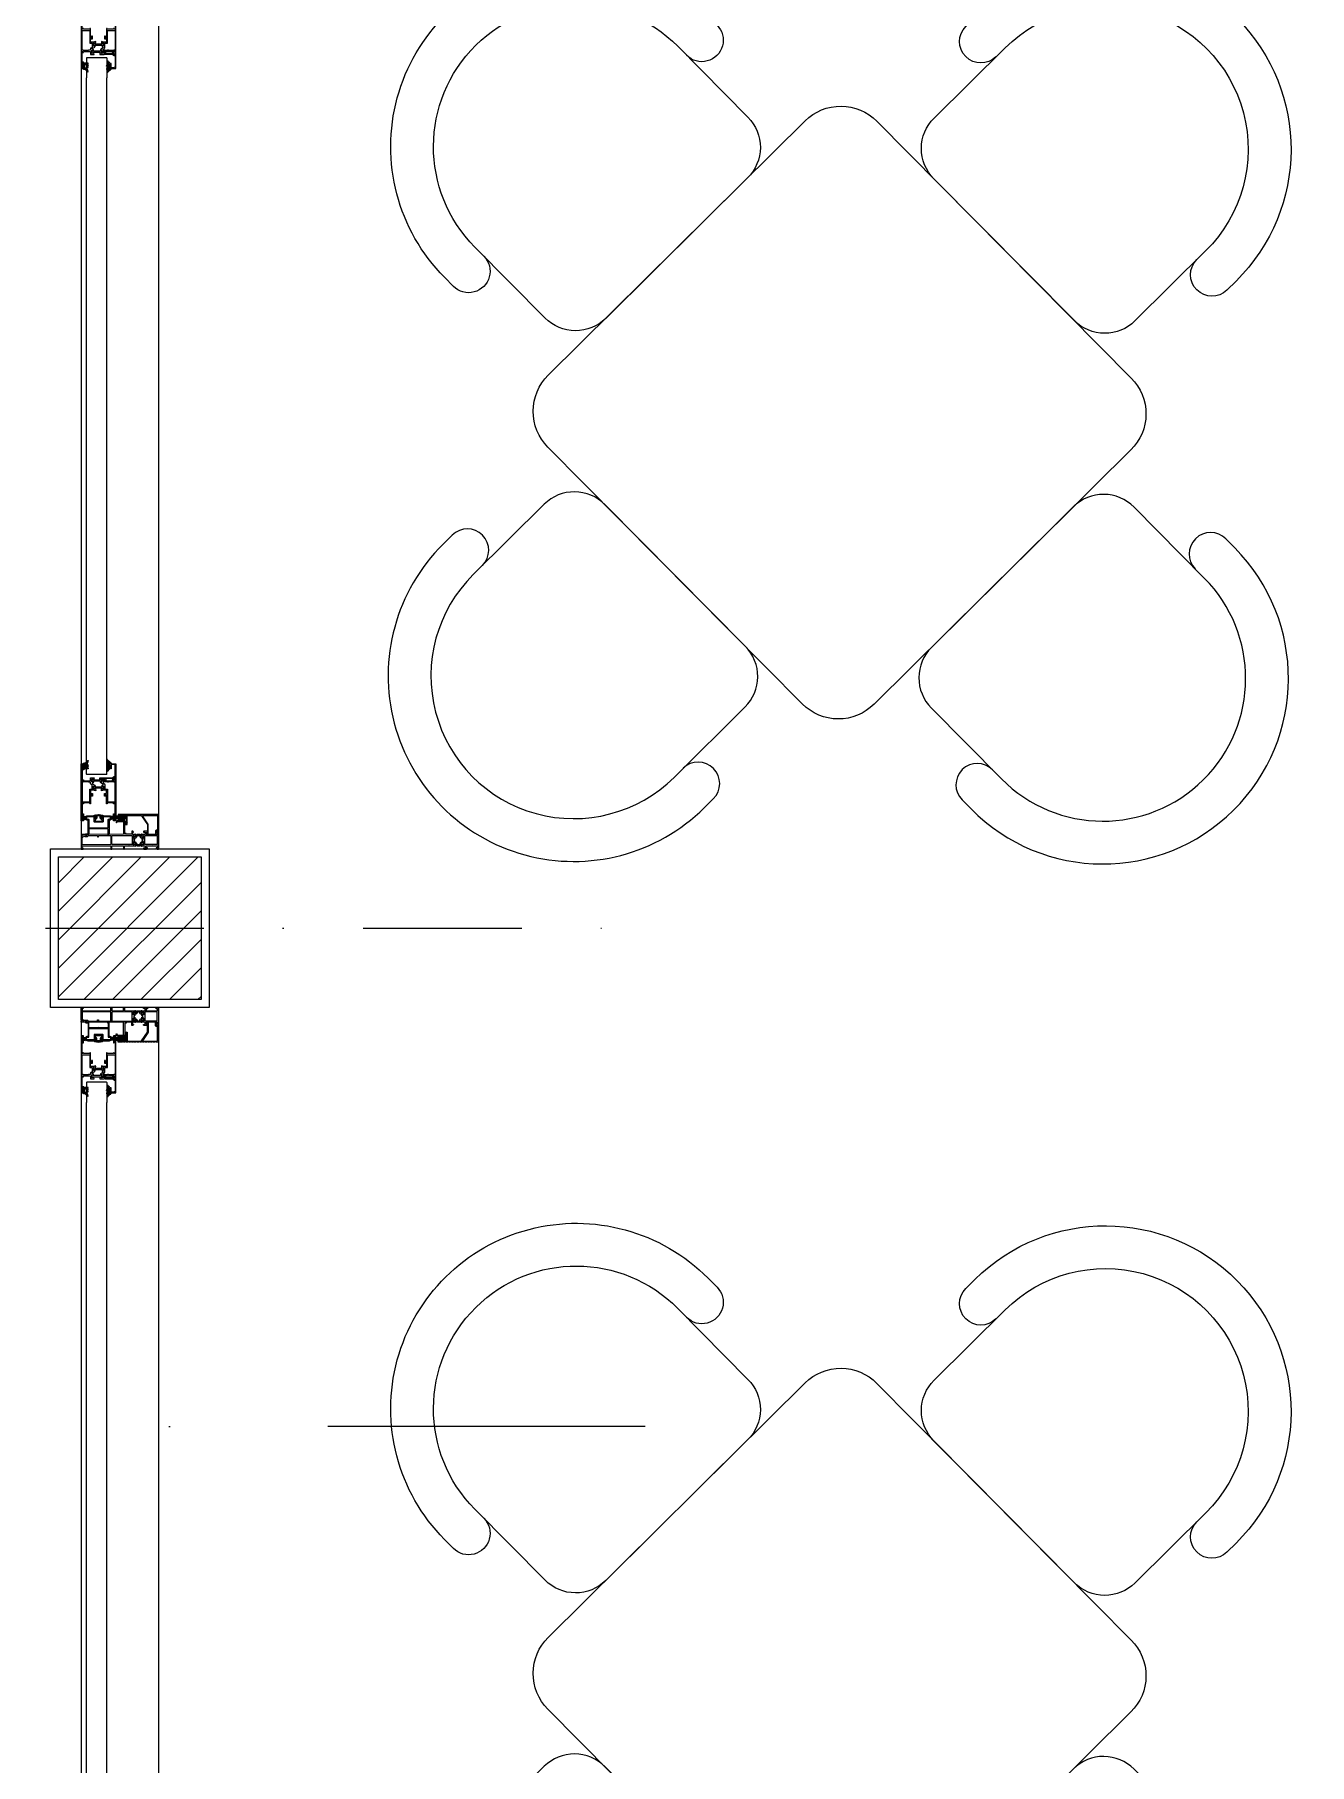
# Model space of a CAD drawing. Extents: x 58467 to 79089, y -33726 to -17391.
# Drawn here: x 69202.9 to 69403.9, y -20234.9 to -19962.2 of the extents above; entities that cross this region are included whole.
import ezdxf
from ezdxf.enums import TextEntityAlignment as Align

# ---------------------------------------------------------------- set-up
doc = ezdxf.new("R2010")
doc.units = 0
doc.header["$LTSCALE"] = 100
for name, pattern in [('DASHDOT', [1, 0.5, -0.25, 0, -0.25]), ('DASHDOT2', [0.5, 0.25, -0.125, 0, -0.125]), ('DOT', [0.25, 0, -0.25]), ('HIDDEN2', [0.1875, 0.125, -0.0625])]:
    doc.linetypes.add(name, pattern=pattern)
for name, color, linetype in [('BA_axis', 5, 'DASHDOT2'), ('BA_elev3', 8, 'Continuous'), ('BA_furn-mobile', 122, 'Continuous'), ('BA_glass', 1, 'Continuous'), ('BA_hatch', 137, 'Continuous'), ('BA_str_steel', 72, 'Continuous'), ('BA_symbol_ref', 22, 'Continuous'), ('BA_trace_down-str', 214, 'HIDDEN2')]:
    doc.layers.add(name, color=color, linetype=linetype)
doc.styles.add('text1', font='arial.ttf', dxfattribs={"height": 20})

# ---------------------------------------------------------------- blocks, each defined once
blk = doc.blocks.new('6. kat kolonlar pl.')
at = {"layer": 'BA_hatch'}
h = blk.add_hatch(dxfattribs=at)
h.set_pattern_fill('ANSI31', color=256, style=0)
h.set_pattern_definition([(45, (-39169.6775, 38277.69), (-2.24506403, 2.24506403), [])])
h.paths.add_polyline_path([(-369.25, 884.25), (-346.75, 884.25), (-346.75, 861.75), (-369.25, 861.75)])
at = {"layer": 'BA_str_steel'}
for points in [[(-370.5, 885.5), (-345.5, 885.5), (-345.5, 860.5), (-370.5, 860.5)], [(-369.25, 884.25), (-346.75, 884.25), (-346.75, 861.75), (-369.25, 861.75)]]:
    blk.add_lwpolyline(points, close=True, dxfattribs=at)
blk = doc.blocks.new('*U176')
blk.add_line((0, 0), (0, -696))
at = {"linetype": 'Continuous', "style": 'text1'}
blk.add_attdef('1', text='', height=40, dxfattribs=at).set_placement((0, 38), align=Align.MIDDLE)
blk = doc.blocks.new('AXIS')
at = {"layer": 'BA_axis', "rotation": 90}
blk.add_blockref('*U176', (56.44, -32551.27), dxfattribs=at)
blk = doc.blocks.new('*U144')
at = {"linetype": 'DASHDOT'}
blk.add_lwpolyline([(30, -511), (30, 29)], dxfattribs=at)
at = {"linetype": 'Continuous', "style": 'text1'}
blk.add_attdef('A', text='', height=40, dxfattribs=at).set_placement((0, 0), align=Align.MIDDLE)
blk = doc.blocks.new('setyhy')
for points in [[(58825.77, -21798.33, 1), (58830.56, -21793.58), (58829.15, -21792.15, 1), (58787.58, -21833.31), (58789, -21834.74, 1), (58793.8, -21829.99)], [(58906.2, -21830.53, 1), (58910.95, -21835.33), (58912.39, -21833.91, 1), (58871.22, -21792.35), (58869.79, -21793.76, 1), (58874.54, -21798.56)], [(58825.23, -21910.74, -1), (58829.98, -21915.53), (58828.55, -21916.95, -1), (58787.38, -21875.38), (58788.81, -21873.97, -1), (58793.56, -21878.76)], [(58905.97, -21879.3, -1), (58910.77, -21874.55), (58912.18, -21875.98, -1), (58870.62, -21917.15), (58869.2, -21915.72, -1), (58874, -21910.97)]]:
    blk.add_lwpolyline(points, format="xyb")
for points in [[(58835.39, -21817.63, 0.414214), (58835.43, -21808.09), (58824.35, -21796.9, 1), (58792.38, -21828.56), (58803.46, -21839.75, 0.414214), (58813.01, -21839.8)], [(58886.9, -21840.15, 0.414214), (58896.45, -21840.2), (58907.64, -21829.12, 1), (58875.97, -21797.14), (58864.78, -21808.23, 0.414214), (58864.73, -21817.77)], [(58803.95, -21848.77), (58844.45, -21808.66, -0.414214), (58855.76, -21808.71), (58895.87, -21849.21, -0.414214), (58895.82, -21860.53), (58855.32, -21900.64, -0.414214), (58844.01, -21900.58), (58803.89, -21860.08, -0.414214)], [(58835.03, -21891.52, -0.414214), (58834.99, -21901.07), (58823.8, -21912.15, -1), (58792.13, -21880.18), (58803.32, -21869.1, -0.414214), (58812.87, -21869.14)], [(58886.76, -21869.5, -0.414214), (58896.3, -21869.54), (58907.39, -21880.73, -1), (58875.41, -21912.4), (58864.33, -21901.21, -0.414214), (58864.38, -21891.66)]]:
    blk.add_lwpolyline(points, format="xyb", close=True)
blk = doc.blocks.new('ACS_AKS122TF2002', base_point=(-434.6, 323.9))
at = {"color": 0, "linetype": 'Continuous'}
for points in [[(-367.599543, 347.090231), (-424.569809, 346.782182, 0.250708), (-424.827988, 346.632187), (-425.421871, 345.603552, -0.290882), (-425.681678, 345.453552), (-427.635264, 345.451876, -0.593545), (-427.895071, 345.901876), (-427.570004, 346.464909, 0.59484), (-427.744294, 346.764906), (-434.599537, 346.726616), (-434.599537, 345.726633, 0.456047), (-434.399537, 345.526633), (-433.399537, 345.526633, -0.389812), (-433.099537, 345.226633), (-433.099537, 344.226633, -0.441342), (-433.399537, 343.926633), (-434.399537, 343.926633, 0.378527), (-434.599537, 343.726633), (-434.599537, 323.9), (-431.599537, 323.9), (-431.599537, 325.4), (-433.099537, 325.4), (-433.099537, 328.543399, -0.412352), (-432.950491, 328.693396), (-416.694654, 328.796805), (-416.39081, 329.100649), (-416.090807, 328.800646), (-387.800809, 328.980608, -0.448015), (-387.599537, 328.780612), (-387.599537, 323.9), (-386.299537, 323.9), (-386.299537, 328.791426, -0.425607), (-386.100809, 328.991422), (-367.599543, 329.109115), (-367.599543, 324.2, 0.413911), (-367.299543, 323.9), (-366.599546, 323.9, 0.413925), (-366.299546, 324.2), (-366.299546, 328.6, -0.414502), (-365.999546, 328.9), (-359.799534, 328.9), (-359.499531, 329.200003), (-359.199528, 328.9), (-358.299534, 328.9), (-357.999531, 329.200003), (-357.699528, 328.9), (-352.299537, 328.9), (-352.299537, 329.100304), (-350.975803, 329.100304, -0.214854), (-350.79608, 328.988052, 0.25331), (-350.629102, 328.837767), (-349.202143, 328.318396, 0.548619), (-348.800678, 328.626451), (-349.026758, 331.210557), (-349.354588, 331.538386, 0.519427), (-349.689194, 331.448729), (-349.725522, 331.313152, -0.188805), (-349.866943, 331.171731), (-351.999537, 330.600304), (-352.199537, 330.600304, -0.649873), (-352.379537, 331.140304, 0.236068), (-352.299537, 331.300304), (-352.299537, 335.200304, -0.535184), (-351.999537, 335.500304), (-351.699537, 335.500304), (-350.103739, 334.526225, 0.577016), (-349.799537, 334.696935), (-349.799537, 336.122518, 0.289496), (-350.278527, 336.976069), (-351.372667, 337.643935, -0.531001), (-351.372667, 338.156065), (-350.278527, 338.823931, 0.277765), (-349.799537, 339.677482), (-349.799537, 341.103065, 0.578538), (-350.103739, 341.273775), (-351.699537, 340.299696), (-351.999537, 340.299696, -0.41362), (-352.299537, 340.599696), (-352.299537, 344.499696, 0.23639), (-352.379537, 344.659696, -0.802701), (-352.199537, 345.199696), (-351.999537, 345.199696), (-349.866943, 344.628269, -0.210853), (-349.689194, 344.351271, 0.587739), (-349.354588, 344.261614), (-349.026758, 344.589443), (-348.800678, 347.173549, 0.549503), (-349.202143, 347.481604), (-350.629102, 346.962233, 0.246021), (-350.79608, 346.811948, -0.316037), (-350.975803, 346.699696), (-352.299537, 346.699696), (-352.299537, 346.9), (-353.500105, 346.9), (-353.500105, 350.4), (-352.600105, 350.4, 0.414471), (-352.300105, 350.7, 0.097579), (-352.340297, 350.969615), (-352.790852, 351.75, 0.188389), (-353.05066, 351.9), (-354.600102, 351.9, 0.413959), (-354.900102, 351.6), (-354.901364, 347.457478, -0.4748), (-355.195809, 347.15753), (-363.499443, 347.113026), (-363.499116, 348.118819, 0.321127), (-363.799116, 348.418819), (-364.199116, 348.418819, 0.397173), (-364.499116, 348.118819), (-364.499544, 347.107598), (-365.799542, 347.1), (-365.799537, 365.6), (-364.499543, 365.6), (-364.499543, 364.4, 0.534724), (-364.199543, 364.1), (-363.799543, 364.1, 0.413923), (-363.499543, 364.4), (-363.499543, 367.7, 0.33354), (-363.799543, 368), (-364.199543, 368, 0.414505), (-364.499543, 367.7), (-364.499543, 366.8), (-365.999537, 366.8), (-365.999537, 372.7), (-364.499543, 372.7), (-364.499543, 371.8, 0.413911), (-364.199543, 371.5), (-363.799543, 371.5, 0.333135), (-363.499543, 371.8), (-363.499543, 373.6, 0.414517), (-363.799543, 373.9), (-367.299537, 373.9, 0.414511), (-367.599537, 373.6), (-367.599543, 347.090231)], [(-407.499537, 345.073667), (-387.599537, 345.181669), (-387.599537, 330.781925), (-432.799537, 330.494393), (-432.799537, 342.001774, -0.30478), (-432.612037, 342.279881, 0.309046), (-431.299537, 344.226633), (-431.299537, 344.626616, -0.498256), (-430.999537, 344.926616), (-430.1009, 344.925815, -0.408078), (-429.660974, 344.662612, 0.470626), (-428.573347, 343.651876), (-424.636694, 343.653552, 0.255993), (-423.662677, 344.682449, -0.323716), (-423.204063, 344.989538), (-408.599537, 345.067697), (-408.599537, 343.26768, 0.536765), (-408.399537, 343.06768), (-407.699537, 343.06768, 0.370779), (-407.499537, 343.26768), (-407.499537, 345.073667)], [(-323.399692, 346.903812), (-332.099689, 346.903812), (-332.099689, 349.903812), (-330.399689, 349.903812, 0.414214), (-330.099689, 350.203812), (-330.099689, 350.766495, 0.238131), (-330.221569, 351.007893), (-331.351393, 351.841551, 0.160274), (-331.529513, 351.900152), (-335.799655, 351.900152, 0.414214), (-336.299655, 351.400152), (-336.299655, 350.400152), (-333.599689, 350.400152), (-333.599689, 347.200152, -0.414214), (-333.899689, 346.900152), (-336.299689, 346.900152), (-336.299689, 346.699848), (-337.623423, 346.699848, -0.286634), (-337.803146, 346.8121, 0.194273), (-337.970124, 346.962385), (-339.397083, 347.481756, 0.548619), (-339.798547, 347.173701), (-339.572467, 344.589596), (-339.244638, 344.261766, 0.57735), (-338.910031, 344.351424), (-338.873704, 344.487, -0.267949), (-338.732283, 344.628421), (-336.599689, 345.199848), (-336.399689, 345.199848, -0.720759), (-336.219689, 344.659848, 0.236068), (-336.299689, 344.499848), (-336.299689, 340.599848, -0.414214), (-336.599689, 340.299848), (-336.899689, 340.299848), (-338.495487, 341.273927, 0.585524), (-338.799689, 341.103217), (-338.799689, 339.677634, 0.261413), (-338.320699, 338.824083), (-337.226559, 338.156217, -0.561174), (-337.226559, 337.644087), (-338.320699, 336.976221, 0.261413), (-338.799689, 336.122671), (-338.799689, 334.697087, 0.585524), (-338.495487, 334.526377), (-336.899689, 335.500456), (-336.599689, 335.500456, -0.414214), (-336.299689, 335.200456), (-336.299689, 331.300456, 0.236068), (-336.219689, 331.140456, -0.720759), (-336.399689, 330.600456), (-336.599689, 330.600456), (-338.732283, 331.171883, -0.267949), (-338.873704, 331.313305), (-338.910031, 331.448881, 0.57735), (-339.244638, 331.538538), (-339.572467, 331.210709), (-339.798547, 328.626603, 0.548619), (-339.397083, 328.318549), (-337.970124, 328.837919, 0.194273), (-337.803146, 328.988205, -0.286634), (-337.623423, 329.100456), (-336.299689, 329.100456), (-336.299689, 328.900152), (-333.899689, 328.900152, -0.414214), (-333.599689, 328.600152), (-333.599689, 325.400152), (-336.299655, 325.400152), (-336.299655, 324.400152, 0.414214), (-335.799655, 323.900152), (-331.529513, 323.900152, 0.160274), (-331.351393, 323.958753), (-330.221569, 324.792411, 0.238131), (-330.099689, 325.03381), (-330.099689, 325.596492, 0.414214), (-330.399689, 325.896492), (-332.099689, 325.896492), (-332.099689, 328.896492), (-323.399692, 328.896492), (-323.099689, 329.196495), (-322.799686, 328.896492), (-314.099689, 328.896492), (-314.099689, 325.896492), (-315.799689, 325.896492, 0.414214), (-316.099689, 325.596492), (-316.099689, 325.03381, 0.238131), (-315.977809, 324.792411), (-314.847985, 323.958753, 0.160274), (-314.669865, 323.900152), (-312.899689, 323.900152, 0.414214), (-312.599689, 324.200152), (-312.599689, 351.600152, 0.414214), (-312.899689, 351.900152), (-314.669865, 351.900152, 0.160274), (-314.847985, 351.841551), (-315.977809, 351.007893, 0.238131), (-316.099689, 350.766495), (-316.099689, 350.203812, 0.414214), (-315.799689, 349.903812), (-314.099689, 349.903812), (-314.099689, 346.903812), (-322.799686, 346.903812), (-323.099689, 346.603809), (-323.399692, 346.903812)]]:
    blk.add_lwpolyline(points, format="xyb", close=True, dxfattribs=at)
for points in [[(-386.299537, 330.790194), (-386.299537, 345.188724), (-354.199537, 345.362939), (-354.199537, 330.994393), (-386.299537, 330.790194)], [(-334.199689, 345.003812), (-314.499689, 345.003812), (-314.499689, 330.796492), (-334.199689, 330.796492), (-334.199689, 345.003812)]]:
    blk.add_lwpolyline(points, close=True, dxfattribs=at)
at = {"color": 4, "linetype": 'Continuous'}
for points in [[(-341.999689, 346.899848), (-346.599689, 346.899848, 0.258618), (-346.938908, 346.711816), (-348.918464, 343.543864, -0.258618), (-349.088074, 343.449848), (-349.13174, 343.449848, -0.131652), (-349.73174, 343.610618), (-350.499689, 344.053993), (-351.483009, 344.621713, 0.131652), (-351.588009, 344.649848), (-351.899689, 344.649848, 0.414214), (-352.299689, 344.249848), (-352.299689, 340.849848, 0.414214), (-351.899689, 340.449848), (-351.588009, 340.449848, 0.131652), (-351.483009, 340.477983), (-350.499689, 341.045703), (-349.73174, 341.489079, -0.131652), (-349.13174, 341.649848), (-348.533765, 341.649848, 0.258618), (-347.685717, 342.119929), (-345.941152, 344.911816, -0.258618), (-345.601933, 345.099848), (-342.997445, 345.099848, -0.258618), (-342.658226, 344.911816), (-340.913661, 342.119929, 0.258618), (-340.065613, 341.649848), (-339.467638, 341.649848, -0.131652), (-338.867638, 341.489079), (-338.106869, 341.049848), (-337.116369, 340.477983, 0.131652), (-337.011369, 340.449848), (-336.699689, 340.449848, 0.414214), (-336.299689, 340.849848), (-336.299689, 344.249848, 0.414214), (-336.699689, 344.649848), (-337.011369, 344.649848, 0.131652), (-337.116369, 344.621713), (-338.106869, 344.049848), (-338.867638, 343.610618, -0.131652), (-339.467638, 343.449848), (-339.511304, 343.449848, -0.258618), (-339.680914, 343.543864), (-341.66047, 346.711816, 0.258618), (-341.999689, 346.899848)], [(-346.599689, 328.900456), (-341.999689, 328.900456, 0.258618), (-341.66047, 329.088489), (-339.680914, 332.25644, -0.258618), (-339.511304, 332.350456), (-339.467638, 332.350456, -0.131652), (-338.867638, 332.189687), (-338.106869, 331.750456), (-337.116369, 331.178591, 0.131652), (-337.011369, 331.150456), (-336.699689, 331.150456, 0.414214), (-336.299689, 331.550456), (-336.299689, 334.950456, 0.414214), (-336.699689, 335.350456), (-337.011369, 335.350456, 0.131652), (-337.116369, 335.322322), (-338.106869, 334.750456), (-338.867638, 334.311226, -0.131652), (-339.467638, 334.150456), (-340.065613, 334.150456, 0.258618), (-340.913661, 333.680376), (-342.658226, 330.888489, -0.258618), (-342.997445, 330.700456), (-345.601933, 330.700456, -0.258618), (-345.941152, 330.888489), (-347.685717, 333.680376, 0.258618), (-348.533765, 334.150456), (-349.13174, 334.150456, -0.131652), (-349.73174, 334.311226), (-350.499689, 334.754602), (-351.483009, 335.322322, 0.131652), (-351.588009, 335.350456), (-351.899689, 335.350456, 0.414214), (-352.299689, 334.950456), (-352.299689, 331.550456, 0.414214), (-351.899689, 331.150456), (-351.588009, 331.150456, 0.131652), (-351.483009, 331.178591), (-350.499689, 331.746311), (-349.73174, 332.189687, -0.131652), (-349.13174, 332.350456), (-349.088074, 332.350456, -0.258618), (-348.918464, 332.25644), (-346.938908, 329.088489, 0.258618), (-346.599689, 328.900456)]]:
    blk.add_lwpolyline(points, format="xyb", close=True, dxfattribs=at)
blk = doc.blocks.new('ACS_04-3004', base_point=(38.2, -51.4))
at = {"color": 1, "linetype": 'Continuous'}
for p, q in [((38.297287, -46.41083), (38.769757, -45.93836)), ((38.595344, -46.044586), (39.550758, -47)), ((39.829437, -47), (41.281454, -45.547984)), ((40.347429, -45.675351), (42.45, -47.777922)), ((40.962027, -50.110051), (42.45, -48.622078)), ((41.35, -47.600758), (43.737719, -45.213038)), ((41.35, -48.799242), (42.45, -49.899242)), ((41.444929, -51.015492), (41.809205, -51.379767)), ((41.812637, -51.380761), (42.45, -50.743398)), ((42.21419, -45.420792), (43.793398, -47)), ((44.072078, -47), (45.979429, -45.092649)), ((44.080952, -45.166234), (45.914719, -47)), ((46.152256, -45.116217), (48.036039, -47)), ((46.193398, -47), (47.84619, -45.347208)), ((48.15, -47.164719), (49.712952, -45.601766)), ((48.15, -47.113961), (49.25, -48.213961)), ((48.15, -49.286039), (49.25, -48.186039)), ((48.15, -49.235281), (49.424685, -50.509966)), ((48.300145, -51.257214), (49.855875, -49.701484)), ((48.608521, -45.451162), (50.157359, -47)), ((50.436039, -47), (51.578844, -45.857195)), ((51.064787, -45.786107), (52.27868, -47))]:
    blk.add_line(p, q, dxfattribs=at)
blk.add_lwpolyline([(39.064887, -45.850243), (45.3, -45), (51.535113, -45.850243, -0.375053), (52.4, -46.841073), (52.4, -47), (49.25, -47), (49.25, -48.9), (49.45, -48.9, -0.56619), (49.891176, -49.635294), (49.091176, -51.135294, -0.780776), (48.15, -50.9), (48.15, -47), (42.45, -47), (42.45, -50.9, -0.780776), (41.508824, -51.135294), (40.708824, -49.635294, -0.56619), (41.15, -48.9), (41.35, -48.9), (41.35, -47), (38.2, -47), (38.2, -46.841073, -0.375053), (39.064887, -45.850243)], format="xyb", close=True, dxfattribs=at)
blk = doc.blocks.new('ACS_01-2064', base_point=(17637.4, 718.4))
at = {"color": 1, "linetype": 'Continuous'}
for p, q in [((17637.4, 728.650033), (17641.19296, 732.442993)), ((17637.4, 730.771353), (17639.07164, 732.442993)), ((17637.4, 730.678242), (17639, 729.078242)), ((17637.4, 728.556921), (17639, 726.956921)), ((17637.4, 726.528712), (17639, 728.128712)), ((17637.4, 726.435601), (17639, 724.835601)), ((17637.4, 724.407392), (17639, 726.007392)), ((17637.4, 724.314281), (17639, 722.714281)), ((17637.4, 722.286072), (17639, 723.886072)), ((17637.4, 722.19296), (17639, 720.59296)), ((17637.4, 720.164751), (17639, 721.764751)), ((17637.4, 720.07164), (17639.07164, 718.4)), ((17637.756569, 718.4), (17639.067267, 719.710698)), ((17637.772974, 732.426588), (17640.556336, 729.643226)), ((17639.877889, 732.442993), (17642.677657, 729.643226)), ((17639.87829, 718.4004), (17640.8496, 719.37171)), ((17639.968545, 719.624415), (17640.707479, 718.885481)), ((17640.514514, 729.643226), (17643.314281, 732.442993)), ((17641.99921, 732.442993), (17644.817009, 729.625194)), ((17642.635834, 729.643226), (17645.435601, 732.442993)), ((17643.3, 728.186072), (17647.433392, 732.319464)), ((17643.3, 729.020882), (17644.7, 727.620882)), ((17643.3, 726.064751), (17644.7, 727.464751)), ((17643.3, 726.899562), (17644.7, 725.499562)), ((17643.3, 723.943431), (17644.7, 725.343431)), ((17643.3, 724.778242), (17644.915443, 723.162799)), ((17644.12053, 732.442993), (17647.684862, 728.878661)), ((17644.640689, 723.162799), (17646.152458, 724.674568)), ((17645.536763, 724.662799), (17647.036763, 723.162799)), ((17646.241851, 732.442993), (17647.844757, 730.840087)), ((17646.273093, 724.795204), (17647.684862, 726.206973)), ((17646.284862, 729.049614), (17647.441121, 730.205872)), ((17646.284862, 728.15734), (17647.516495, 726.925708)), ((17646.284862, 726.928293), (17646.47457, 727.118001)), ((17646.284862, 726.03602), (17647.684862, 724.63602)), ((17646.47457, 727.118001), (17647.684862, 728.328293)), ((17646.762009, 723.162799), (17647.962009, 724.362799)), ((17647.516495, 726.925708), (17647.684862, 726.75734)), ((17647.958083, 724.362799), (17649.158083, 723.162799)), ((17648.883329, 723.162799), (17650.083329, 724.362799)), ((17650.079404, 724.362799), (17651.279404, 723.162799)), ((17651.00465, 723.162799), (17652.20465, 724.362799)), ((17652.200724, 724.362799), (17652.838444, 723.725079)), ((17652.998647, 723.564876), (17654.160835, 722.402688)), ((17653.178815, 723.215644), (17653.549959, 723.586789)), ((17653.900754, 721.816263), (17654.271898, 722.187407))]:
    blk.add_line(p, q, dxfattribs=at)
for points in [[(17647.684862, 729.27647), (17647.684862, 724.512799, 0.414214), (17647.834862, 724.362799), (17652.844949, 724.362799, -0.280668), (17653.289301, 724.09204), (17654.699308, 721.358931, -1), (17654.254956, 721.12969), (17652.957557, 723.644524, 0.56102), (17652.702191, 723.662938), (17652.389816, 723.225613, -0.242318), (17652.267697, 723.162799), (17643.8, 723.162799, -0.414354), (17643.3, 723.663038), (17643.3, 729.443226, 0.414214), (17643.1, 729.643226), (17639.2, 729.643226, 0.41423), (17639, 729.443215), (17639, 719.9, 0.414214), (17639.3, 719.6), (17639.85, 719.6, 0.414214), (17640.15, 719.9), (17640.15, 720.00073, -1.000411), (17640.85, 720.000443), (17640.85, 719.4, -0.414223), (17639.849967, 718.4), (17637.7, 718.4, -0.414227), (17637.4, 718.700014), (17637.4, 731.942993, -0.414297), (17637.900143, 732.442993), (17647.104349, 732.442993, -0.339454), (17647.587312, 732.072402), (17647.879751, 730.981004, -0.513108), (17647.725311, 730.792486), (17647.625528, 730.792486, 0.513383), (17647.368184, 730.478078), (17647.679751, 729.315293), (17647.684862, 729.27647)], [(17646.284862, 724.862799), (17646.284862, 729.443226, 0.414232), (17646.084849, 729.643226), (17644.9, 729.643226, 0.414214), (17644.7, 729.443226), (17644.7, 724.862817, 0.41424), (17644.9, 724.662799), (17646.084844, 724.662799, 0.41424), (17646.284862, 724.862799)]]:
    blk.add_lwpolyline(points, format="xyb", close=True, dxfattribs=at)
for centre, radius, start, end in [((17639.3, 719.9), 0.3, 180, 270), ((17647.534862, 729.27647), 0.15, 0, 15)]:
    blk.add_arc(centre, radius, start, end, dxfattribs=at)
blk = doc.blocks.new('ACS_09-2880', base_point=(60.949993, -60.5))
at = {"color": 1, "linetype": 'Continuous'}
for p, q in [((61.899993, -55.32132), (60.949993, -54.37132)), ((60.949993, -55.32132), (61.899993, -54.37132)), ((61.907064, -53.207071), (61.892922, -53.192929)), ((61.899993, -54.839179), (66.7, -54.339179)), ((61.899993, -57.442641), (60.949993, -56.492641)), ((60.949993, -57.442641), (61.899993, -56.492641)), ((61.899993, -59.563961), (60.949993, -58.613961)), ((60.949993, -59.563961), (61.899993, -58.613961)), ((61.899993, -55.341884), (66.7, -54.841884)), ((61.899993, -55.844589), (66.7, -55.344589)), ((61.899993, -56.347295), (66.7, -55.847295)), ((61.899993, -56.85), (66.7, -56.35)), ((61.899993, -56.85), (66.7, -57.35)), ((61.899993, -56.85), (66.7, -56.85)), ((61.899993, -57.352705), (66.7, -57.852705)), ((61.899993, -57.855411), (66.7, -58.355411)), ((61.899993, -58.358116), (66.7, -58.858116)), ((61.899993, -58.860821), (66.7, -59.360821))]:
    blk.add_line(p, q, dxfattribs=at)
blk.add_lwpolyline([(61.899993, -53.2), (61.899993, -60.5), (60.949993, -60.5), (60.949993, -53.2), (61.899993, -53.2)], close=True, dxfattribs=at)
blk = doc.blocks.new('ACS_AKS122A01', base_point=(17472.447571, 1075.748261))
at = {"color": 0, "linetype": 'Continuous'}
blk.add_lwpolyline([(17470.847571, 1099.948261), (17470.847571, 1078.048261, -0.414238), (17470.347531, 1077.548261), (17469.597571, 1077.548261, 0.414214), (17467.597571, 1075.548261), (17467.597571, 1071.348261, 0.41422), (17468.097582, 1070.848261), (17468.797571, 1070.848261), (17469.597571, 1072.348261), (17468.797571, 1073.848261), (17468.797571, 1075.548261, -0.41423), (17469.597615, 1076.348261), (17470.647571, 1076.348261), (17470.647571, 1075.748261), (17472.447571, 1075.748261), (17472.447571, 1101.948261, 0.414214), (17472.147571, 1102.248261), (17468.467435, 1102.248261), (17468.167435, 1101.948261), (17466.649181, 1101.948261), (17466.349181, 1102.248261), (17464.230927, 1102.248261), (17463.930927, 1101.948261), (17462.412673, 1101.948261), (17462.112673, 1102.248261), (17459.994419, 1102.248261), (17459.694419, 1101.948261), (17458.176165, 1101.948261), (17457.876165, 1102.248261), (17455.757911, 1102.248261), (17455.457911, 1101.948261), (17453.939657, 1101.948261), (17453.639657, 1102.248261), (17451.521403, 1102.248261), (17451.221403, 1101.948261), (17449.703149, 1101.948261), (17449.403149, 1102.248261), (17447.284895, 1102.248261), (17446.984895, 1101.948261), (17445.466641, 1101.948261), (17445.166641, 1102.248261), (17443.048387, 1102.248261), (17442.748387, 1101.948261), (17441.230133, 1101.948261), (17440.930133, 1102.248261), (17438.811879, 1102.248261), (17438.511879, 1101.948261), (17436.993625, 1101.948261), (17436.693625, 1102.248261), (17434.575371, 1102.248261), (17434.275371, 1101.948261), (17432.757117, 1101.948261), (17432.457117, 1102.248261), (17430.338863, 1102.248261), (17430.038863, 1101.948261), (17428.520609, 1101.948261), (17428.220609, 1102.248261), (17426.102355, 1102.248261), (17425.802355, 1101.948261), (17424.284101, 1101.948261), (17423.984101, 1102.248261), (17421.865847, 1102.248261), (17421.565847, 1101.948261), (17420.047593, 1101.948261), (17419.747593, 1102.248261), (17417.629339, 1102.248261), (17417.329339, 1101.948261), (17415.811085, 1101.948261), (17415.511085, 1102.248261), (17409.356567, 1102.248261, 0.414238), (17408.856567, 1101.74822), (17408.856567, 1099.948259, 0.414251), (17409.156606, 1099.648259), (17409.856567, 1099.648259, 0.414254), (17410.156567, 1099.948301), (17410.156567, 1101.048261), (17411.506567, 1101.048261), (17411.506567, 1094.148261), (17410.156567, 1094.148261), (17410.156567, 1095.248258, 0.414243), (17409.856538, 1095.548258), (17409.156567, 1095.548258, 0.414243), (17408.856567, 1095.248229), (17408.856567, 1093.748259, 0.414214), (17409.356567, 1093.248259), (17412.762709, 1093.248259), (17412.762709, 1096.948261), (17413.231148, 1098.696498, 0.493248), (17413.037896, 1098.948261), (17412.762709, 1098.948261), (17412.762709, 1100.248261, -0.414214), (17412.962709, 1100.448261), (17445.279752, 1100.448261, -0.249985), (17445.694962, 1100.226831), (17454.831271, 1086.609107, -0.148818), (17455.000852, 1086.051968), (17455.000852, 1073.421922), (17454.324735, 1073.421922, 0.659185), (17453.962463, 1072.577307), (17455.338552, 1071.130472, 0.677286), (17456.200852, 1071.475068), (17456.200852, 1085.923641, 0.11575), (17455.783373, 1087.702839), (17447.426163, 1100.159303, -0.55665), (17447.60529, 1100.448261), (17470.347571, 1100.448261, -0.414214), (17470.847571, 1099.948261)], format="xyb", close=True, dxfattribs=at)
blk = doc.blocks.new('ACS_AKS122A02', base_point=(-167.351368, 6.8))
at = {"color": 0, "linetype": 'Continuous'}
for points in [[(-163.503112, 29.937767, -0.414214), (-167.003112, 33.437767, -0.414214), (-163.503112, 36.937767), (-151.401556, 36.937767, -0.414214), (-150.501556, 36.037767), (-150.501556, 35.437767), (-152.001556, 35.437767), (-152.001556, 31.937767), (-151.401556, 31.937767, -0.414214), (-150.501556, 31.037767), (-150.501556, 30.837767), (-152.001556, 30.837767), (-152.001556, 29.037758, 0.414214), (-151.501556, 28.537758), (-146.701559, 28.537758), (-146.401556, 28.237755), (-146.101553, 28.537758), (-141.301556, 28.537758, 0.414214), (-140.801556, 29.037758), (-140.801556, 30.837767), (-142.301556, 30.837767), (-142.301556, 31.037767, -0.414214), (-141.401556, 31.937767), (-140.801556, 31.937767), (-140.801556, 35.437767), (-142.301556, 35.437767), (-142.301556, 36.037767, -0.414214), (-141.401556, 36.937767), (-129.3, 36.937767, -1), (-129.3, 29.937767), (-129.551556, 29.937767, 0.414214), (-129.801556, 29.687767), (-129.801556, 7.902363, -0.414214), (-130.101556, 7.602363), (-132.151556, 7.602363, -0.414214), (-132.301556, 7.752363), (-132.301556, 8.44585, -0.414214), (-132.151556, 8.59585), (-131.301556, 8.59585), (-131.301556, 16.192944, 0.420112), (-131.607585, 16.492884), (-146.376556, 16.19602), (-161.195527, 16.493889, 0.420112), (-161.501556, 16.193949), (-161.501556, 8.503322, -0.414214), (-162.501556, 7.503322), (-164.059146, 7.503322, 0.267949), (-164.318954, 7.353322), (-164.551812, 6.95, -0.267949), (-164.81162, 6.8), (-166.551368, 6.8, -0.414214), (-166.701368, 6.95), (-166.701368, 7.25, 0.414214), (-166.851368, 7.4), (-167.351368, 7.4), (-167.351368, 7.456135, -0.408072), (-166.372379, 8.455914), (-163.201013, 8.696808, 0.412623), (-163.001556, 8.896264), (-163.001556, 29.687767, 0.414214), (-163.251556, 29.937767), (-163.503112, 29.937767)], [(-165.503112, 33.437767, 0.414214), (-163.503112, 31.437767), (-162.501556, 31.437767, -0.414214), (-161.501556, 30.437767), (-161.501556, 17.99602, 0.414214), (-161.201556, 17.69602), (-161.301556, 17.69602), (-131.451556, 17.69602, 0.414214), (-131.301556, 17.84602), (-131.301556, 30.437767, -0.414214), (-130.301556, 31.437767), (-129.3, 31.437767, 1), (-129.3, 35.437767), (-139.001556, 35.437767, 0.414214), (-139.301556, 35.137767), (-139.301556, 27.937758, -0.414214), (-140.301556, 26.937758), (-152.501556, 26.937758, -0.414214), (-153.501556, 27.937758), (-153.501556, 35.137767, 0.414214), (-153.801556, 35.437767), (-163.503112, 35.437767, 0.414214), (-165.503112, 33.437767)]]:
    blk.add_lwpolyline(points, format="xyb", close=True, dxfattribs=at)
blk = doc.blocks.new('ACS_AKS129V1501', base_point=(-360.1, -73.7))
at = {"color": 0, "linetype": 'Continuous'}
for points in [[(-345, -5.711836), (-343.2, -5.711836), (-343.2, -5.907611), (-342.020949, -5.907611, 0.207886), (-341.655421, -5.748771, -0.026641), (-341.617071, -5.711836), (-339.72547, -5.711836), (-339.927222, -8.017864), (-340.255051, -8.345693, -0.57735), (-340.589658, -8.256036), (-340.655871, -8.008924), (-342.9, -7.407611), (-343.1, -7.407611, 0.720759), (-343.28, -7.947611, -0.236068), (-343.2, -8.107611), (-343.2, -12.007611, 0.414214), (-342.9, -12.307611), (-342.6, -12.307611), (-341.004202, -11.333532, -0.585524), (-340.7, -11.504242), (-340.7, -12.929826, -0.261413), (-341.17899, -13.783376), (-342.195396, -14.403793, 0.561174), (-342.195396, -15.257344), (-338.582061, -17.462933, -0.261413), (-338.103071, -18.316484), (-338.103071, -19.742067, -0.585524), (-338.407273, -19.912777), (-340.003071, -18.938698), (-340.303071, -18.938698, 0.414214), (-340.603071, -19.238698), (-340.603071, -23.138698, -0.236068), (-340.683071, -23.298698, 0.720759), (-340.503071, -23.838698), (-340.303071, -23.838698), (-338.058942, -23.237385), (-337.992728, -22.990274, -0.57735), (-337.658122, -22.900616), (-337.330292, -23.228445), (-337.104212, -25.812551, -0.548619), (-337.505677, -26.120606), (-338.863974, -25.626226, -0.118247), (-339.058492, -25.497539, 0.207886), (-339.42402, -25.338698), (-345.003071, -25.338698), (-345.003071, -30.438698), (-342.003071, -30.438698), (-342.003071, -34.638698), (-343.103071, -34.638698, -1), (-343.103071, -33.638698), (-343.103071, -32.238698), (-345.003071, -32.238698), (-345.003071, -46.558176, -0.414214), (-345.253071, -46.808176), (-345.869945, -46.808176, -0.36397), (-346.116147, -46.601588), (-346.156028, -46.375414, -0.206674), (-346.064468, -45.989718, 0.551703), (-346.253071, -45.499996), (-356.2, -45.499996), (-356.2, -46.605603, -0.414214), (-356.5, -46.905603), (-357.1, -46.905603, -0.414214), (-357.4, -46.605603), (-357.4, -45.499996), (-358.6, -45.499996), (-358.6, -63.999996), (-357.4, -63.999996), (-357.4, -62.899996, -0.414214), (-357.1, -62.599996), (-356.5, -62.599996, -0.414214), (-356.2, -62.899996), (-356.2, -66.5, -0.414214), (-356.5, -66.8), (-357.2, -66.8, -0.414214), (-357.5, -66.5), (-357.5, -65.399998), (-358.85, -65.399998), (-358.85, -72.299998), (-357.5, -72.299998), (-357.5, -71.200001, -0.414214), (-357.2, -70.900001), (-356.5, -70.900001, -0.414214), (-356.2, -71.200001), (-356.2, -73.7), (-360.1, -73.7), (-360.1, 15.988164, -0.414214), (-359.8, 16.288164), (-356.3, 16.288164, -0.414214), (-356, 15.988164), (-356, 14.188164, -0.414214), (-356.3, 13.888164), (-356.7, 13.888164, -0.414214), (-357, 14.188164), (-357, 15.088164), (-358.6, 15.088164), (-358.6, 9.188164), (-357, 9.188164), (-357, 10.088164, -0.414214), (-356.7, 10.388164), (-356.3, 10.388164, -0.414214), (-356, 10.088164), (-356, 6.886217, -0.414214), (-356.3, 6.586217), (-357.1, 6.586217, -0.414214), (-357.4, 6.886217), (-357.4, 7.988164), (-358.6, 7.988164), (-358.6, -10.511836), (-357.4, -10.511836), (-357.4, -9.311836, -0.414214), (-357.1, -9.011836), (-356.7, -9.011836, -0.414214), (-356.4, -9.311836), (-356.4, -10.511836), (-345, -10.511836), (-345, -5.711836)], [(-342.531002, -17.311208, 0.128546), (-342.882061, -16.947039), (-344.856303, -15.741957, -0.261413), (-345, -15.485892), (-345, -13.608176, 0.414214), (-346, -12.608176), (-348.503071, -12.608176), (-348.503071, -12.011836), (-356.6, -12.011836), (-356.6, -12.608176), (-358.6, -12.608176), (-358.6, -43.799996), (-346.503071, -43.799996), (-346.503071, -24.038698, -0.414214), (-346.003071, -23.538698), (-342.703071, -23.538698, 0.414214), (-342.403071, -23.238698), (-342.403071, -17.80059, 0.128546), (-342.531002, -17.311208)], [(-305.1, -5.711836), (-305.1, -73.7), (-309.006142, -73.7), (-309.006142, -71.200001, -0.414214), (-308.706142, -70.900001), (-308.006142, -70.900001, -0.414214), (-307.706142, -71.200001), (-307.706142, -72.299998), (-306.356142, -72.299998), (-306.356142, -65.399998), (-307.706142, -65.399998), (-307.706142, -66.5, -0.414214), (-308.006142, -66.8), (-308.706142, -66.8, -0.414214), (-309.006142, -66.5), (-309.006142, -62.899996, -0.414214), (-308.706142, -62.599996), (-308.106142, -62.599996, -0.414214), (-307.806142, -62.899996), (-307.806142, -63.999996), (-306.6, -63.999996), (-306.6, -45.499996), (-307.806142, -45.499996), (-307.806142, -46.605603, -0.414214), (-308.106142, -46.905603), (-308.706142, -46.905603, -0.414214), (-309.006142, -46.605603), (-309.006142, -45.499996), (-318.953071, -45.499996, 0.551703), (-319.141674, -45.989718, -0.206674), (-319.050114, -46.375414), (-319.089995, -46.601588, -0.36397), (-319.336196, -46.808176), (-319.946929, -46.808176, -0.414214), (-320.196929, -46.558176), (-320.196929, -32.238698), (-322.103071, -32.238698), (-322.103071, -33.638698, -1), (-322.103071, -34.638698), (-323.203071, -34.638698), (-323.203071, -30.438698), (-320.196929, -30.438698), (-320.196929, -25.338698), (-325.782122, -25.338698, 0.207886), (-326.14765, -25.497539, -0.118247), (-326.342167, -25.626226), (-327.700465, -26.120606, -0.548619), (-328.101929, -25.812551), (-327.875849, -23.228445), (-327.54802, -22.900616, -0.57735), (-327.213413, -22.990274), (-327.177086, -23.12585, 0.267949), (-327.035664, -23.267271), (-324.903071, -23.838698), (-324.703071, -23.838698, 0.720759), (-324.523071, -23.298698, -0.236068), (-324.603071, -23.138698), (-324.603071, -19.238698, 0.414214), (-324.903071, -18.938698), (-325.203071, -18.938698), (-326.798869, -19.912777, -0.585524), (-327.103071, -19.742067), (-327.103071, -18.316484, -0.261413), (-326.624081, -17.462933), (-325.607675, -16.842516, 0.561174), (-325.607675, -15.988965), (-329.22101, -13.783376, -0.261413), (-329.7, -12.929826), (-329.7, -11.504242, -0.585524), (-329.395798, -11.333532), (-327.8, -12.307611), (-327.5, -12.307611, 0.414214), (-327.2, -12.007611), (-327.2, -7.990454, 0.843039), (-327.3, -7.407611), (-327.5, -7.407611), (-329.632594, -7.979038, 0.267949), (-329.774015, -8.12046), (-329.810342, -8.256036, -0.57735), (-330.144949, -8.345693), (-330.472778, -8.017864), (-330.67453, -5.711836), (-328.782929, -5.711836, -0.026641), (-328.744579, -5.748771, 0.207886), (-328.379051, -5.907611), (-326.8, -5.907611), (-326.8, -5.711836), (-324.029824, -5.711836, -0.160274), (-323.851704, -5.770437), (-322.72188, -6.604095, -0.238131), (-322.6, -6.845494), (-322.6, -7.408176, -0.414214), (-322.9, -7.708176), (-325.4, -7.708176), (-325.4, -10.708176), (-306.6, -10.708176), (-306.6, -7.708176), (-308.3, -7.708176, -0.414214), (-308.6, -7.408176), (-308.6, -6.845494, -0.238131), (-308.47812, -6.604095), (-307.348296, -5.770437, -0.160274), (-307.170176, -5.711836), (-305.1, -5.711836)], [(-306.6, -43.799996), (-306.6, -12.608176), (-308.6, -12.608176), (-308.6, -12.208176), (-316.696929, -12.208176), (-316.696929, -12.608176), (-318.696929, -12.608176), (-318.696929, -12.208176), (-324.4, -12.208176, 0.414214), (-325.4, -13.208176), (-325.4, -13.445719, 0.261413), (-324.92101, -14.29927), (-323.282061, -15.299688, -0.261413), (-322.803071, -16.153239), (-322.803071, -23.038698, 0.414214), (-322.303071, -23.538698), (-318.696929, -23.538698), (-318.696929, -43.799996), (-306.6, -43.799996)]]:
    blk.add_lwpolyline(points, format="xyb", close=True, dxfattribs=at)
at = {"color": 4, "linetype": 'Continuous'}
for points in [[(-340.032051, -9.139181), (-330.367949, -9.139181, 0.131652), (-329.767949, -8.978411), (-329.00718, -8.539181), (-328.01668, -7.967316, -0.131652), (-327.91168, -7.939181), (-327.6, -7.939181, -0.414214), (-327.2, -8.339181), (-327.2, -11.739181, -0.414214), (-327.6, -12.139181), (-327.91168, -12.139181, -0.131652), (-328.01668, -12.111046), (-329.00718, -11.539181), (-329.767949, -11.09995, 0.131652), (-330.367949, -10.939181), (-340.032051, -10.939181, 0.131652), (-340.632051, -11.09995), (-341.4, -11.543326), (-342.38332, -12.111046, -0.131652), (-342.48832, -12.139181), (-342.8, -12.139181, -0.414214), (-343.2, -11.739181), (-343.2, -8.339181, -0.414214), (-342.8, -7.939181), (-342.48832, -7.939181, -0.131652), (-342.38332, -7.967316), (-341.4, -8.535036), (-340.632051, -8.978411, 0.131652), (-340.032051, -9.139181)], [(-327.77102, -22.11002), (-337.435122, -22.11002, 0.131652), (-338.035122, -22.270789), (-338.803071, -22.714165), (-339.786391, -23.281885, -0.131652), (-339.891391, -23.31002), (-340.203071, -23.31002, -0.414214), (-340.603071, -22.91002), (-340.603071, -19.51002, -0.414214), (-340.203071, -19.11002), (-339.891391, -19.11002, -0.131652), (-339.786391, -19.138155), (-338.803071, -19.705875), (-338.035122, -20.14925, 0.131652), (-337.435122, -20.31002), (-327.77102, -20.31002, 0.131652), (-327.17102, -20.14925), (-326.410251, -19.71002), (-325.419751, -19.138155, -0.131652), (-325.314751, -19.11002), (-325.003071, -19.11002, -0.414214), (-324.603071, -19.51002), (-324.603071, -22.91002, -0.414214), (-325.003071, -23.31002), (-325.314751, -23.31002, -0.131652), (-325.419751, -23.281885), (-326.410251, -22.71002), (-327.17102, -22.270789, 0.131652), (-327.77102, -22.11002)]]:
    blk.add_lwpolyline(points, format="xyb", close=True, dxfattribs=at)
blk = doc.blocks.new('ACS_22G10', base_point=(-49.058027, -1.278577))
at = {"color": 0, "linetype": 'Continuous'}
blk.add_lwpolyline([(-40.226212, 22.516021, -0.414214), (-40.726662, 23.016471), (-40.726662, 25.018271, -0.414214), (-40.226212, 25.518721), (-30.418432, 25.518721), (-30.418432, 3.498923), (-31.619512, 3.498923), (-31.619512, 4.099463), (-33.270996, 4.099463, 0.414214), (-34.071716, 3.298743), (-34.071716, 1.17049), (-34.998317, -0.718899, -0.286158), (-35.896157, -1.278577), (-36.152082, -1.278577, -0.554903), (-36.331681, -0.990577), (-35.272796, 1.17049), (-35.272796, 2.024392), (-46.679772, 2.024392), (-46.679772, -0.778127, -0.677278), (-47.542848, -1.123022), (-48.920204, 0.325145, -0.659156), (-48.557577, 1.17049), (-47.880852, 1.17049), (-47.880852, 2.725022, -0.414214), (-47.380402, 3.225472), (-35.271455, 3.225472, -0.424978), (-33.270996, 5.300543), (-31.619512, 5.300543), (-31.804167, 22.658191, 0.405929), (-33.278814, 24.143334), (-37.904124, 24.315214), (-37.904124, 18.011972, -0.414214), (-38.404574, 17.511522), (-38.604754, 17.511522, -0.414214), (-39.105204, 18.011972), (-39.105204, 22.516021), (-40.226212, 22.516021)], format="xyb", close=True, dxfattribs=at)
blk = doc.blocks.new('ACS_01-2013', base_point=(13.535894, 5.687865))
at = {"color": 1, "linetype": 'Continuous'}
for p, q in [((9.890581, 2.042552), (9.193674, 1.345646)), ((9.277751, 2.00753), (13.634693, -2.349412)), ((10.39728, 6.791892), (9.593015, 5.987627)), ((9.634774, 5.893148), (14.121531, 1.406391)), ((9.855354, 12.036529), (16.204018, 5.687865)), ((10.766899, 0.79755), (9.924391, -0.044958)), ((10.994191, 11.631443), (10.266788, 10.904041)), ((11.201867, 5.475158), (10.416584, 4.689876)), ((11.997326, 10.513259), (10.792991, 9.308923)), ((14.162784, 2.072115), (10.805772, -1.284897)), ((10.921401, 8.849162), (14.082698, 5.687865)), ((13.420018, 5.57199), (11.148942, 3.300914)), ((13.09085, 9.485462), (11.217376, 7.611988)), ((11.473068, 6.176175), (13.420018, 4.229224)), ((14.275484, 8.548776), (11.525062, 5.798354)), ((11.545556, 1.861046), (13.997749, -0.591148)), ((13.420018, 3.450669), (11.581979, 1.61263)), ((15.554031, 7.706002), (13.535894, 5.687865)), ((16.362646, 6.393296), (15.657214, 5.687865)), ((13.36188, -2.97143), (10.177552, -6.155758)), ((10.22581, -5.30449), (10.987976, -6.066656)), ((10.751426, -3.708785), (12.044143, -5.001502)), ((14.022648, -0.189342), (10.794923, -3.417066)), ((11.025476, -1.861515), (12.931111, -3.76715))]:
    blk.add_line(p, q, dxfattribs=at)
blk.add_lwpolyline([(10.28759, 4.873656, -0.17683), (11.621382, 0.196334, -0.705809), (11.258072, 0.096064), (10.598231, 1.03844), (10.146593, 1.850019, 0.221584), (9.817621, 2.058003, 1), (9.352649, 1.206402), (9.707387, 0.388573, 0.058863), (10.150828, -0.389311), (10.256548, -0.530392), (10.58239, -0.981447, -0.323058), (10.823479, -3.125001, -0.11033), (10.092952, -5.55513, 0.83146), (10.847902, -6.185005, 0.15171), (13.945549, -1.433534), (14.173777, 2.24951), (14.208007, 2.574025), (13.420018, 2.574025), (13.420018, 3.350829), (13.420018, 5.687865), (16.37426, 5.687865, 0.250819), (15.670281, 7.637023, -0.095737), (10.650017, 12.063231, 0.20561), (10.478939, 12.235595, 1), (9.989006, 11.617858, -0.066584), (11.545322, 5.637241, -0.771915), (11.185628, 5.494556), (10.610905, 6.276738), (10.31947, 6.979529, 0.317302), (9.84133, 7.198798, 0.537173), (9.456817, 6.295764), (9.667604, 5.818872), (10.28759, 4.873656)], format="xyb", close=True, dxfattribs=at)
blk = doc.blocks.new('ACS_01-2027', base_point=(66.605031, -18.829146))
at = {"color": 1, "linetype": 'Continuous'}
for p, q in [((60.145872, -23.166984), (59.60565, -23.707206)), ((59.605672, -20.708927), (60.563729, -21.666984)), ((59.614511, -21.525742), (59.6262, -21.555233)), ((59.615673, -14.354967), (67.527684, -22.266978)), ((60.724564, -20.466972), (59.628361, -21.563176)), ((60.45367, -14.373906), (59.724488, -15.103087)), ((59.942409, -23.166984), (60.15519, -23.379765)), ((60.15519, -23.379765), (63.842403, -27.066978)), ((61.443461, -15.505435), (60.309131, -16.639764)), ((62.766717, -24.788781), (60.488519, -27.066978)), ((60.521086, -25.866981), (61.721083, -27.066978)), ((62.457999, -22.976177), (60.97468, -24.459497)), ((62.457999, -20.854857), (61.057999, -22.254857)), ((61.057999, -22.161254), (62.457999, -23.561254)), ((61.060234, -17.920848), (62.864647, -19.725261)), ((64.009706, -17.18183), (61.063277, -20.128259)), ((61.063277, -20.045212), (62.457999, -21.439934)), ((62.624608, -16.445608), (61.06333, -18.006886)), ((64.545396, -25.131421), (62.609839, -27.066978)), ((65.638967, -17.673889), (63.9944, -19.318457)), ((64.17271, -25.275965), (65.963723, -27.066978)), ((66.605031, -25.193107), (64.73116, -27.066978)), ((64.86809, -17.486063), (66.605031, -19.223005)), ((66.605031, -23.071786), (65.077625, -24.599193)), ((66.605031, -18.829146), (65.180814, -20.253363)), ((65.226263, -24.208198), (65.619437, -24.601372)), ((66.605031, -20.950466), (65.257999, -22.297498)), ((65.257999, -22.118614), (66.605031, -23.465645)), ((65.619437, -24.601372), (66.605031, -25.586966)), ((67.407713, -18.026464), (66.617199, -18.816978)), ((67.006364, -23.866978), (67.146289, -24.006903)), ((67.93116, -23.866978), (67.13116, -24.666978)), ((67.146289, -24.006903), (68.506395, -25.367009)), ((68.167865, -21.508952), (67.409839, -22.266978)), ((68.029966, -20.647939), (68.034663, -20.652637)), ((68.034663, -20.652637), (68.625179, -21.243153)), ((68.593038, -21.08378), (68.167865, -21.508952)), ((68.949053, -22.849084), (68.431863, -23.366275)), ((68.452924, -23.192218), (68.881339, -23.620633))]:
    blk.add_line(p, q, dxfattribs=at)
for points in [[(68.262834, -20.647939), (67.805031, -20.647939), (67.805031, -21.466978), (66.955031, -21.466978, -0.414213), (66.605031, -21.116978), (66.605031, -18.816978), (67.805031, -18.816978, 0.223701), (67.153444, -17.827116, -0.265215), (59.973279, -13.634874, 0.905546), (59.605031, -13.705298, 0.173845), (60.705735, -17.245454, -0.228818), (61.063277, -18.011776), (61.063277, -20.166972, -0.378772), (60.763277, -20.466972), (59.805669, -20.466972, 0.388683), (59.605672, -20.666969), (59.605672, -21.466972), (59.606728, -21.481465, 0.412414), (59.805669, -21.666984), (60.757999, -21.666984, -0.443163), (61.057999, -21.966984), (61.057999, -22.866984, -0.383221), (60.757999, -23.166984), (59.805654, -23.166984), (59.791165, -23.168041, 0.369683), (59.605657, -23.366966), (59.605641, -24.166969), (59.606691, -24.18146, 0.423158), (59.805638, -24.366981), (60.757999, -24.366981, -0.414214), (61.057999, -24.666981), (61.057999, -25.566981, -0.414214), (60.757999, -25.866981), (59.805455, -25.866981, 0.388108), (59.605458, -26.066765), (59.604604, -26.866768), (59.605639, -26.881267, 0.411288), (59.804601, -27.066978), (66.405031, -27.066978, 0.443776), (66.605031, -26.866978), (66.605031, -25.016978, -0.39879), (66.955031, -24.666978), (67.805031, -24.666978), (67.805031, -25.486017), (68.262834, -25.486017, 0.344208), (68.545212, -25.287323), (68.953127, -23.264672, 0.072393), (68.972863, -23.066978, 0.064578), (68.953127, -22.869285), (68.545212, -20.846634, 0.335917), (68.262834, -20.647939)], [(64.847949, -24.901745, -0.198912), (63.857999, -25.311796, -0.414214), (62.457999, -23.911796), (62.457999, -20.711796, -0.414214), (63.857999, -19.311796, -0.414214), (65.257999, -20.711796), (65.257999, -23.911796, -0.198912), (64.847949, -24.901745)], [(68.296331, -22.334823, -0.173175), (68.4004, -22.50767), (68.460902, -23.00767, -0.099832), (68.460902, -23.126286), (68.4004, -23.626286, -0.357057), (68.106321, -23.866978), (66.905031, -23.866978, -0.414214), (66.605031, -23.566978), (66.605031, -22.566978, -0.414214), (66.905031, -22.266978), (68.106321, -22.266978, -0.173175), (68.296331, -22.334823)]]:
    blk.add_lwpolyline(points, format="xyb", close=True, dxfattribs=at)
blk.add_lwpolyline([(59.60774, -24.195951), (59.664212, -24.308395), (59.642857, -24.283192), (59.60774, -24.195951)], close=True, dxfattribs=at)
blk = doc.blocks.new('zewsgyt')
at = {"color": 4, "linetype": 'Continuous'}
for p, q in [((42424.62, -32414.01), (42424.57, -32414.06)), ((42424.57, -32414.06), (42424.57, -32417.21)), ((42427.72, -32414.01), (42424.62, -32414.01)), ((42427.77, -32414.06), (42427.72, -32414.01)), ((42427.77, -32414.06), (42427.77, -32417.21)), ((42424.57, -32523.83), (42424.57, -32417.21)), ((42427.77, -32523.83), (42427.77, -32417.21)), ((42424.57, -32526.98), (42424.57, -32523.83)), ((42427.77, -32526.98), (42427.77, -32523.83)), ((42424.62, -32527.03), (42424.57, -32526.98)), ((42427.72, -32527.03), (42424.62, -32527.03)), ((42427.77, -32526.98), (42427.72, -32527.03)), ((42424.62, -32575.51), (42424.57, -32575.56)), ((42424.57, -32575.56), (42424.57, -32578.71)), ((42427.72, -32575.51), (42424.62, -32575.51)), ((42427.77, -32575.56), (42427.72, -32575.51)), ((42427.77, -32575.56), (42427.77, -32578.71)), ((42424.57, -32708.45), (42424.57, -32578.71)), ((42427.77, -32708.45), (42427.77, -32578.71))]:
    blk.add_line(p, q, dxfattribs=at)
at = {"layer": 'BA_elev3'}
for points in [[(42423.7, -32199.88), (42423.7, -32538.74)], [(42435.9, -32199.8), (42435.9, -32538.74)], [(42423.7, -32563.88), (42423.7, -33037.74)], [(42435.9, -32563.8), (42435.9, -33037.74)]]:
    blk.add_lwpolyline(points, dxfattribs=at)
at = {"color": 2, "yscale": 0.1, "zscale": 0.01, "rotation": 180}
for name, p, xscale in [('ACS_AKS129V1501', (42423.69, -32406.71), -0.1), ('ACS_01-2027', (42424.1, -32415.71), 0.1), ('ACS_22G10', (42427.33, -32413.03), -0.1), ('ACS_01-2013', (42428.16, -32415.71), -0.10167126), ('ACS_AKS122TF2002', (42423.7, -32563.77), -0.1), ('ACS_AKS122A02', (42424.35, -32565.99), -0.1), ('ACS_01-2064', (42430.97, -32567.64), 0.1), ('ACS_AKS122A01', (42435.9, -32566.57), -0.1), ('ACS_AKS129V1501', (42423.69, -32568.21), -0.1), ('ACS_09-2880', (42423.83, -32568.32), -0.1), ('ACS_04-3004', (42425.73, -32568.56), -0.1), ('ACS_09-2880', (42429.05, -32568.32), 0.1), ('ACS_09-2880', (42429.77, -32568.39), 0.1), ('ACS_22G10', (42427.33, -32574.53), -0.1), ('ACS_01-2013', (42428.16, -32577.21), -0.10167126), ('ACS_01-2027', (42424.1, -32577.21), 0.1)]:
    blk.add_blockref(name, p, dxfattribs=dict(at, xscale=xscale))
at = {"color": 2, "yscale": 0.1, "zscale": 0.01}
for name, p, xscale in [('ACS_AKS129V1501', (42423.69, -32534.33), 0.1), ('ACS_01-2027', (42424.1, -32525.33), -0.1), ('ACS_22G10', (42427.33, -32528.01), 0.1), ('ACS_01-2013', (42428.16, -32525.33), 0.10167126), ('ACS_AKS122TF2002', (42423.7, -32538.77), 0.1), ('ACS_09-2880', (42423.83, -32534.21), 0.1), ('ACS_AKS122A02', (42424.35, -32536.54), 0.1), ('ACS_04-3004', (42425.73, -32533.98), 0.1), ('ACS_09-2880', (42429.05, -32534.21), -0.1), ('ACS_09-2880', (42429.77, -32534.15), -0.1), ('ACS_01-2064', (42430.97, -32534.89), -0.1), ('ACS_AKS122A01', (42435.9, -32535.97), 0.1)]:
    blk.add_blockref(name, p, dxfattribs=dict(at, xscale=xscale))

msp = doc.modelspace()

# ---------------------------------------------------------------- block references
at = {"layer": 'BA_axis'}
msp.add_blockref('AXIS', (68546.93, 12448.2), dxfattribs=at)
at = {"layer": 'BA_furn-mobile', "rotation": 180}
for p in [(128179.67, -41876.41), (128179.67, -42075.39)]:
    msp.add_blockref('setyhy', p, dxfattribs=at)
at = {"layer": 'BA_glass'}
msp.add_blockref('zewsgyt', (26786.51, 12448.2), dxfattribs=at)
at = {"layer": 'BA_symbol_ref', "rotation": 90}
msp.add_blockref('*U144', (68788.12, -20211.6), dxfattribs=at)
at = {"layer": 'BA_trace_down-str', "linetype": 'DOT', "ltscale": 0.1, "transparency": 33554687}
msp.add_blockref('6. kat kolonlar pl.', (69575.87, -20976.06), dxfattribs=at)

doc.saveas('drawing.dxf')
